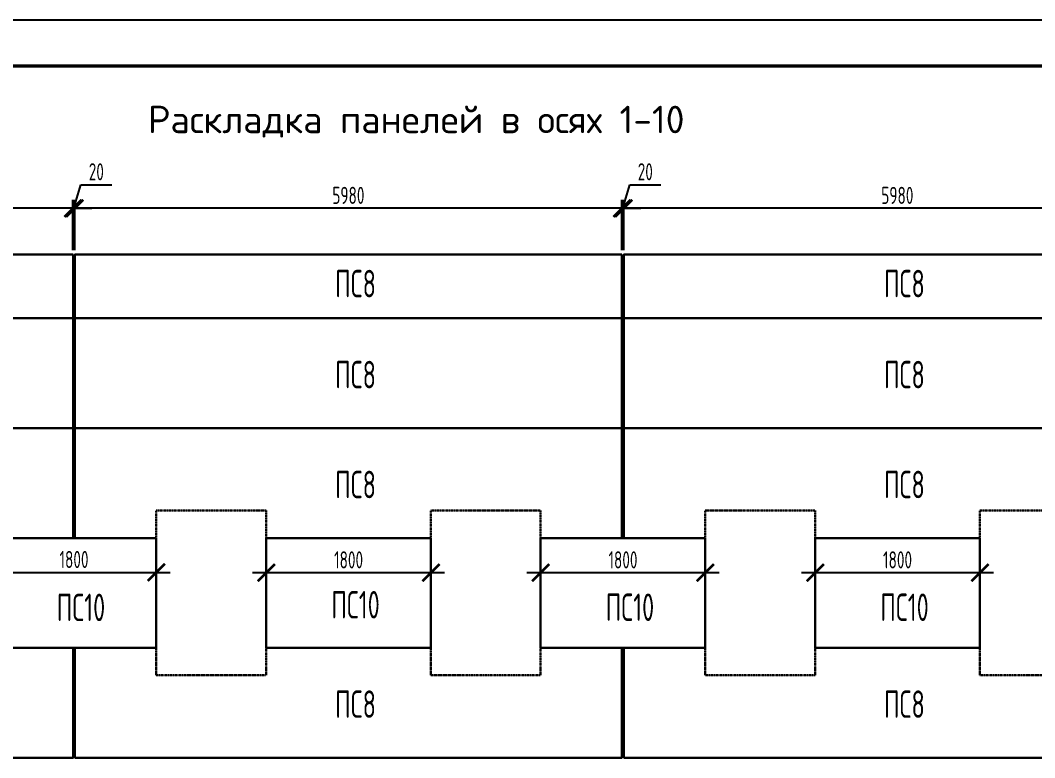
# Model space of a CAD drawing. Header units: millimetres. Extents: x 148937 to 2048786, y 870 to 351006.
# Drawn here: x 674958 to 686045, y 260934 to 268991 of the extents above; entities that cross this region are included whole.
import ezdxf
from ezdxf.enums import TextEntityAlignment as Align

# ---------------------------------------------------------------- set-up
doc = ezdxf.new("R2010")
doc.units = ezdxf.units.MM
doc.linetypes.add('_ШТР__2__1_', pattern=[3, 2, -1])
doc.layers.get('Defpoints').update_dxf_attribs({"color": 4})
doc.layers.add('PDF _Геометрия', color=7, linetype='Continuous')
doc.layers.add('Размер', color=72, linetype='Continuous', lineweight=0)
doc.layers.add('Текстовые примечания', color=52, linetype='Continuous', lineweight=25)
doc.styles.add('_PP_Text Style', font='cs_gost2304.shx', dxfattribs={"width": 0.8})
doc.styles.add('ICOCPEUR', font='isocpeur.ttf', dxfattribs={"height": 2})
doc.styles.add('М2.5', font='isocpeui.ttf', dxfattribs={"height": 2.5})
doc.styles.add('М3', font='isocpeui.ttf', dxfattribs={"height": 3})
doc.dimstyles.new('_PP_DIM Style', dxfattribs={"dimtxt": 2.5, "dimasz": 2.5, "dimexe": 1.25, "dimexo": 0.625, "dimtad": 1, "dimdec": 0, "dimrnd": 0.001, "dimtxsty": '_PP_Text Style', "dimblk": 'ARCHTICK', "dimcen": 2.5, "dimdle": 2, "dimadec": 0, "dimazin": 2, "dimtfac": 0.75, "dimtdec": 0, "dimtmove": 1, "dimatfit": 3, "dimfxl": 1, "dimtfill": 1, "dimtolj": 1, "dimarcsym": 0})

# ---------------------------------------------------------------- blocks, each defined once
blk = doc.blocks.new('_ArchTick')
at = {"color": 0, "linetype": 'ByBlock', "const_width": 0.15}
blk.add_lwpolyline([(-0.5, -0.5), (0.5, 0.5)], dxfattribs=at)
blk = doc.blocks.new('*D298')
at = {"layer": 'Defpoints', "color": 0, "ltscale": 75, "transparency": 16777216}
for p in [(681553, 266937), (681553, 266434), (687534, 266434)]:
    blk.add_point(p, dxfattribs=at)
at = {"layer": 'Размер', "color": 0, "lineweight": -2, "ltscale": 75, "transparency": 16777216}
for p, q in [((681553, 266481), (681553, 267031)), ((687534, 266481), (687534, 267031)), ((687684, 266937), (681403, 266937))]:
    blk.add_line(p, q, dxfattribs=at)
at = {"layer": 'Размер', "color": 0, "lineweight": -2, "ltscale": 75, "transparency": 16777216, "xscale": 187.5, "yscale": 187.5, "zscale": 187.5, "rotation": 180}
blk.add_blockref('_ArchTick', (681553, 266937), dxfattribs=at)
at = {"layer": 'Размер', "color": 0, "lineweight": -2, "ltscale": 75, "transparency": 16777216, "xscale": 187.5, "yscale": 187.5, "zscale": 187.5}
blk.add_blockref('_ArchTick', (687534, 266937), dxfattribs=at)
at = {"layer": 'Размер', "color": 0, "ltscale": 75, "transparency": 16777216, "insert": (684544, 267078), "char_height": 187.5, "attachment_point": 5, "style": '_PP_Text Style', "bg_fill": 3, "box_fill_scale": 1.1, "bg_fill_color": 256, "bg_fill_true_color": 13158600, "bg_fill_transparency": 0}
blk.add_mtext('\\A1;5980', dxfattribs=at)
blk = doc.blocks.new('*D299')
at = {"layer": 'Defpoints', "color": 0, "ltscale": 75, "transparency": 16777216}
for p in [(681534, 266937), (681534, 266434), (681553, 266434)]:
    blk.add_point(p, dxfattribs=at)
at = {"layer": 'Размер', "color": 0, "lineweight": -2, "ltscale": 75, "transparency": 16777216}
for p, q in [((681544, 266937), (681621, 267195)), ((681621, 267195), (681958, 267195)), ((681534, 266481), (681534, 267031)), ((681553, 266481), (681553, 267031)), ((681534, 266937), (681346, 266937)), ((681553, 266937), (681534, 266937)), ((681553, 266937), (681534, 266937)), ((681553, 266937), (681741, 266937))]:
    blk.add_line(p, q, dxfattribs=at)
at = {"layer": 'Размер', "color": 0, "lineweight": -2, "ltscale": 75, "transparency": 16777216, "xscale": 187.5, "yscale": 187.5, "zscale": 187.5}
blk.add_blockref('_ArchTick', (681534, 266937), dxfattribs=at)
at = {"layer": 'Размер', "color": 0, "lineweight": -2, "ltscale": 75, "transparency": 16777216, "xscale": 187.5, "yscale": 187.5, "zscale": 187.5, "rotation": 180}
blk.add_blockref('_ArchTick', (681553, 266937), dxfattribs=at)
at = {"layer": 'Размер', "color": 0, "ltscale": 75, "transparency": 16777216, "insert": (681789, 267336), "char_height": 187.5, "attachment_point": 5, "style": '_PP_Text Style', "bg_fill": 3, "box_fill_scale": 1.1, "bg_fill_color": 256, "bg_fill_true_color": 13158600, "bg_fill_transparency": 0}
blk.add_mtext('\\A1;20', dxfattribs=at)
blk = doc.blocks.new('*D300')
at = {"layer": 'Defpoints', "color": 0, "ltscale": 75, "transparency": 16777216}
for p in [(675553, 266937), (675553, 266434), (681534, 266434)]:
    blk.add_point(p, dxfattribs=at)
at = {"layer": 'Размер', "color": 0, "lineweight": -2, "ltscale": 75, "transparency": 16777216}
for p, q in [((675553, 266481), (675553, 267031)), ((681534, 266481), (681534, 267031)), ((681684, 266937), (675403, 266937))]:
    blk.add_line(p, q, dxfattribs=at)
at = {"layer": 'Размер', "color": 0, "lineweight": -2, "ltscale": 75, "transparency": 16777216, "xscale": 187.5, "yscale": 187.5, "zscale": 187.5, "rotation": 180}
blk.add_blockref('_ArchTick', (675553, 266937), dxfattribs=at)
at = {"layer": 'Размер', "color": 0, "lineweight": -2, "ltscale": 75, "transparency": 16777216, "xscale": 187.5, "yscale": 187.5, "zscale": 187.5}
blk.add_blockref('_ArchTick', (681534, 266937), dxfattribs=at)
at = {"layer": 'Размер', "color": 0, "ltscale": 75, "transparency": 16777216, "insert": (678544, 267078), "char_height": 187.5, "attachment_point": 5, "style": '_PP_Text Style', "bg_fill": 3, "box_fill_scale": 1.1, "bg_fill_color": 256, "bg_fill_true_color": 13158600, "bg_fill_transparency": 0}
blk.add_mtext('\\A1;5980', dxfattribs=at)
blk = doc.blocks.new('*D301')
at = {"layer": 'Defpoints', "color": 0, "ltscale": 75, "transparency": 16777216}
for p in [(675534, 266937), (675534, 266434), (675553, 266434)]:
    blk.add_point(p, dxfattribs=at)
at = {"layer": 'Размер', "color": 0, "lineweight": -2, "ltscale": 75, "transparency": 16777216}
for p, q in [((675544, 266937), (675621, 267195)), ((675621, 267195), (675958, 267195)), ((675534, 266481), (675534, 267031)), ((675553, 266481), (675553, 267031)), ((675534, 266937), (675346, 266937)), ((675553, 266937), (675534, 266937)), ((675553, 266937), (675534, 266937)), ((675553, 266937), (675741, 266937))]:
    blk.add_line(p, q, dxfattribs=at)
at = {"layer": 'Размер', "color": 0, "lineweight": -2, "ltscale": 75, "transparency": 16777216, "xscale": 187.5, "yscale": 187.5, "zscale": 187.5}
blk.add_blockref('_ArchTick', (675534, 266937), dxfattribs=at)
at = {"layer": 'Размер', "color": 0, "lineweight": -2, "ltscale": 75, "transparency": 16777216, "xscale": 187.5, "yscale": 187.5, "zscale": 187.5, "rotation": 180}
blk.add_blockref('_ArchTick', (675553, 266937), dxfattribs=at)
at = {"layer": 'Размер', "color": 0, "ltscale": 75, "transparency": 16777216, "insert": (675789, 267336), "char_height": 187.5, "attachment_point": 5, "style": '_PP_Text Style', "bg_fill": 3, "box_fill_scale": 1.1, "bg_fill_color": 256, "bg_fill_true_color": 13158600, "bg_fill_transparency": 0}
blk.add_mtext('\\A1;20', dxfattribs=at)
blk = doc.blocks.new('*D250')
at = {"layer": 'Defpoints', "color": 0, "ltscale": 75, "transparency": 16777216}
for p in [(669184, 266937), (669184, 266434), (675534, 266434)]:
    blk.add_point(p, dxfattribs=at)
at = {"layer": 'Размер', "color": 0, "lineweight": -2, "ltscale": 75, "transparency": 16777216}
for p, q in [((669184, 266481), (669184, 267031)), ((675534, 266481), (675534, 267031)), ((675684, 266937), (669034, 266937))]:
    blk.add_line(p, q, dxfattribs=at)
at = {"layer": 'Размер', "color": 0, "lineweight": -2, "ltscale": 75, "transparency": 16777216, "xscale": 187.5, "yscale": 187.5, "zscale": 187.5, "rotation": 180}
blk.add_blockref('_ArchTick', (669184, 266937), dxfattribs=at)
at = {"layer": 'Размер', "color": 0, "lineweight": -2, "ltscale": 75, "transparency": 16777216, "xscale": 187.5, "yscale": 187.5, "zscale": 187.5}
blk.add_blockref('_ArchTick', (675534, 266937), dxfattribs=at)
at = {"layer": 'Размер', "color": 0, "ltscale": 75, "transparency": 16777216, "insert": (672359, 267078), "char_height": 187.5, "attachment_point": 5, "style": '_PP_Text Style', "bg_fill": 3, "box_fill_scale": 1.1, "bg_fill_color": 256, "bg_fill_true_color": 13158600, "bg_fill_transparency": 0}
blk.add_mtext('\\A1;6350', dxfattribs=at)
blk = doc.blocks.new('*D326')
at = {"layer": 'Defpoints', "color": 0, "ltscale": 75, "transparency": 16777216}
for p in [(674645, 262959), (676445, 262959), (676445, 262135)]:
    blk.add_point(p, dxfattribs=at)
at = {"layer": 'Размер', "color": 0, "lineweight": -2, "ltscale": 75, "transparency": 16777216}
for p, q in [((676445, 262182), (676445, 263053)), ((674495, 262959), (676595, 262959)), ((674645, 262912), (674645, 262866))]:
    blk.add_line(p, q, dxfattribs=at)
at = {"layer": 'Размер', "color": 0, "lineweight": -2, "ltscale": 75, "transparency": 16777216, "xscale": 187.5, "yscale": 187.5, "zscale": 187.5, "rotation": 180}
blk.add_blockref('_ArchTick', (674645, 262959), dxfattribs=at)
at = {"layer": 'Размер', "color": 0, "lineweight": -2, "ltscale": 75, "transparency": 16777216, "xscale": 187.5, "yscale": 187.5, "zscale": 187.5}
blk.add_blockref('_ArchTick', (676445, 262959), dxfattribs=at)
at = {"layer": 'Размер', "color": 0, "ltscale": 75, "transparency": 16777216, "insert": (675545, 263100), "char_height": 187.5, "attachment_point": 5, "style": '_PP_Text Style', "bg_fill": 3, "box_fill_scale": 1.1, "bg_fill_color": 256, "bg_fill_true_color": 13158600, "bg_fill_transparency": 0}
blk.add_mtext('\\A1;1800', dxfattribs=at)
blk = doc.blocks.new('*D327')
at = {"layer": 'Defpoints', "color": 0, "ltscale": 75, "transparency": 16777216}
for p in [(677646, 262956), (679446, 262956), (679446, 262956)]:
    blk.add_point(p, dxfattribs=at)
at = {"layer": 'Размер', "color": 0, "lineweight": -2, "ltscale": 75, "transparency": 16777216}
for p, q in [((677646, 263002), (677646, 263049)), ((679446, 263002), (679446, 263049)), ((677496, 262956), (679596, 262956))]:
    blk.add_line(p, q, dxfattribs=at)
at = {"layer": 'Размер', "color": 0, "lineweight": -2, "ltscale": 75, "transparency": 16777216, "xscale": 187.5, "yscale": 187.5, "zscale": 187.5, "rotation": 180}
blk.add_blockref('_ArchTick', (677646, 262956), dxfattribs=at)
at = {"layer": 'Размер', "color": 0, "lineweight": -2, "ltscale": 75, "transparency": 16777216, "xscale": 187.5, "yscale": 187.5, "zscale": 187.5}
blk.add_blockref('_ArchTick', (679446, 262956), dxfattribs=at)
at = {"layer": 'Размер', "color": 0, "ltscale": 75, "transparency": 16777216, "insert": (678546, 263096), "char_height": 187.5, "attachment_point": 5, "style": '_PP_Text Style', "bg_fill": 3, "box_fill_scale": 1.1, "bg_fill_color": 256, "bg_fill_true_color": 13158600, "bg_fill_transparency": 0}
blk.add_mtext('\\A1;1800', dxfattribs=at)
blk = doc.blocks.new('*D257')
at = {"layer": 'Defpoints', "color": 0, "ltscale": 75, "transparency": 16777216}
for p in [(680645, 262956), (682445, 262956), (682445, 262956)]:
    blk.add_point(p, dxfattribs=at)
at = {"layer": 'Размер', "color": 0, "lineweight": -2, "ltscale": 75, "transparency": 16777216}
for p, q in [((680645, 263002), (680645, 263049)), ((682445, 263002), (682445, 263049)), ((680495, 262956), (682595, 262956))]:
    blk.add_line(p, q, dxfattribs=at)
at = {"layer": 'Размер', "color": 0, "lineweight": -2, "ltscale": 75, "transparency": 16777216, "xscale": 187.5, "yscale": 187.5, "zscale": 187.5, "rotation": 180}
blk.add_blockref('_ArchTick', (680645, 262956), dxfattribs=at)
at = {"layer": 'Размер', "color": 0, "lineweight": -2, "ltscale": 75, "transparency": 16777216, "xscale": 187.5, "yscale": 187.5, "zscale": 187.5}
blk.add_blockref('_ArchTick', (682445, 262956), dxfattribs=at)
at = {"layer": 'Размер', "color": 0, "ltscale": 75, "transparency": 16777216, "insert": (681545, 263096), "char_height": 187.5, "attachment_point": 5, "style": '_PP_Text Style', "bg_fill": 3, "box_fill_scale": 1.1, "bg_fill_color": 256, "bg_fill_true_color": 13158600, "bg_fill_transparency": 0}
blk.add_mtext('\\A1;1800', dxfattribs=at)
blk = doc.blocks.new('*D258')
at = {"layer": 'Defpoints', "color": 0, "ltscale": 75, "transparency": 16777216}
for p in [(683646, 262956), (685446, 262956), (685446, 262956)]:
    blk.add_point(p, dxfattribs=at)
at = {"layer": 'Размер', "color": 0, "lineweight": -2, "ltscale": 75, "transparency": 16777216}
for p, q in [((683646, 263002), (683646, 263049)), ((685446, 263002), (685446, 263049)), ((683496, 262956), (685596, 262956))]:
    blk.add_line(p, q, dxfattribs=at)
at = {"layer": 'Размер', "color": 0, "lineweight": -2, "ltscale": 75, "transparency": 16777216, "xscale": 187.5, "yscale": 187.5, "zscale": 187.5, "rotation": 180}
blk.add_blockref('_ArchTick', (683646, 262956), dxfattribs=at)
at = {"layer": 'Размер', "color": 0, "lineweight": -2, "ltscale": 75, "transparency": 16777216, "xscale": 187.5, "yscale": 187.5, "zscale": 187.5}
blk.add_blockref('_ArchTick', (685446, 262956), dxfattribs=at)
at = {"layer": 'Размер', "color": 0, "ltscale": 75, "transparency": 16777216, "insert": (684546, 263096), "char_height": 187.5, "attachment_point": 5, "style": '_PP_Text Style', "bg_fill": 3, "box_fill_scale": 1.1, "bg_fill_color": 256, "bg_fill_true_color": 13158600, "bg_fill_transparency": 0}
blk.add_mtext('\\A1;1800', dxfattribs=at)
blk = doc.blocks.new('*U427')
blk.add_lwpolyline([(0, 0), (594, 0), (594, 420), (0, 420)], close=True)
at = {"const_width": 0.35}
blk.add_lwpolyline([(20, 5), (589, 5), (589, 415), (20, 415)], close=True, dxfattribs=at)
at = {"style": 'М2.5'}
for tag, height, p in [('ГРАФА_ЗАКАЗЧИК', 2.5, (474.05, 55)), ('ГРАФА_10Ф3-1', 2.5, (405, 32.5)), ('ГРАФА_13Ф3-1', 2.5, (460, 32.5)), ('ГРАФА_10Ф3-2', 2.5, (405, 27.5)), ('ГРАФА_13Ф3-2', 2.5, (460, 27.5)), ('ГРАФА_10Ф3-3', 2.5, (405, 22.5)), ('ГРАФА_13Ф3-3', 2.5, (460, 22.5)), ('ГРАФА_10Ф3-4', 2.5, (405, 17.5)), ('ГРАФА_13Ф3-4', 2.5, (460, 17.5)), ('ГРАФА_10Ф3-5', 2.5, (405, 12.5)), ('ГРАФА_13Ф3-5', 2.5, (460, 12.5)), ('ГРАФА_10Ф3-6', 2.5, (405, 7.5)), ('ГРАФА_13Ф3-6', 2.5, (460, 7.5)), ('СВОЙСТВА_2', 3, (549.57, 2.5)), ('ФОРМАТ', 3, (527.51, 2.5))]:
    blk.add_attdef(tag, text='', height=height, dxfattribs=at).set_placement(p, align=Align.MIDDLE_LEFT)
at = {"style": 'М3'}
for tag, p in [('ГРАФА_1Ф3', (529, 55)), ('ГРАФА_6Ф3', (546.5, 25)), ('ГРАФА_7Ф3', (562.5, 25)), ('ГРАФА_8Ф3', (580, 25))]:
    blk.add_attdef(tag, text='', height=3, dxfattribs=at).set_placement(p, align=Align.MIDDLE_CENTER)
at = {"lineweight": 30, "flags": 104}
for tag, height, p in [('ГРАФА_2Ф3', 2.4, (529, 42.5)), ('ГРАФА_3Ф3', 2.5, (504, 27.5)), ('ГРАФА_4Ф3', 2.5, (504, 12.5))]:
    blk.add_attdef(tag, text='', height=height, dxfattribs=at).set_placement(p, align=Align.MIDDLE_CENTER)

msp = doc.modelspace()

# ---------------------------------------------------------------- linework, layer by layer
at = {"layer": 'PDF _Геометрия', "color": 7, "lineweight": 9}
for points in [[(675533.98908, 266766.75495), (675533.98908, 266485.33725)], [(675553.32452, 266766.75495), (675553.32452, 266485.33725)], [(681533.9869, 266766.75495), (681533.9869, 266485.33725)], [(681553.32015, 266766.75495), (681553.32015, 266485.33725)]]:
    msp.add_lwpolyline(points, close=True, dxfattribs=at)
at = {"layer": 'PDF _Геометрия', "color": 7, "lineweight": 30}
for points in [[(675536.12615, 266433.78247), (675536.12615, 265735.60847), (669185.965, 265735.60847), (669185.965, 266433.78247)], [(681533.97862, 266433.78247), (681533.97862, 265735.60847), (675555.46104, 265735.60847), (675555.46104, 266433.78247)], [(687533.97923, 266433.78247), (687533.97923, 265735.60847), (681555.46165, 265735.60847), (681555.46165, 266433.78247)], [(675536.12615, 265735.6071), (675536.12615, 264534.74778), (669185.965, 264534.74778), (669185.965, 265735.6071)], [(681533.97862, 265735.6071), (681533.97862, 264534.74778), (675555.46104, 264534.74778), (675555.46104, 265735.6071)], [(687533.97923, 265735.6071), (687533.97923, 264534.74778), (681555.46165, 264534.74778), (681555.46165, 265735.6071)], [(676444.82665, 263333.88997), (676444.82665, 262135.17891), (674644.61186, 262135.17891), (674644.61186, 263333.88997)], [(679445.90102, 263333.88997), (679445.90102, 262135.17891), (677645.68623, 262135.17891), (677645.68623, 263333.88997)], [(682444.82726, 263333.88997), (682444.82726, 262135.17891), (680644.61247, 262135.17891), (680644.61247, 263333.88997)], [(685443.75349, 263333.88997), (685443.75349, 262135.17891), (683645.68686, 262135.17891), (683645.68686, 263333.88997)]]:
    msp.add_lwpolyline(points, close=True, dxfattribs=at)
for points in [[(673445.90041, 263333.88927), (669185.96475, 263333.88927), (669185.96475, 264534.7486), (675536.12601, 264534.7486), (675536.12601, 263333.88927), (674644.61147, 263333.88927)], [(676444.82665, 263333.88927), (675555.46037, 263333.88927), (675555.46037, 264534.7486), (681533.97806, 264534.7486), (681533.97806, 263333.88927), (680644.61193, 263333.88927)], [(682444.82726, 263333.88927), (681555.46098, 263333.88927), (681555.46098, 264534.7486), (687533.97867, 264534.7486), (687533.97867, 263333.88927), (686644.61254, 263333.88927)], [(676444.82665, 262135.17891), (676444.82665, 263333.88927)], [(677645.68597, 263333.88997), (677645.68597, 262135.17891)], [(679445.90102, 263333.88927), (677645.68623, 263333.88927)], [(679445.90102, 262135.17891), (679445.90102, 263333.88997)], [(680644.61208, 263333.88997), (680644.61208, 262135.17891)], [(682444.82726, 262135.17891), (682444.82726, 263333.88927)], [(683645.68658, 263333.88997), (683645.68658, 262135.17891)], [(685443.75349, 263333.88927), (683645.68686, 263333.88927)], [(685443.75349, 262135.17891), (685443.75349, 263333.88927)], [(674644.61296, 262135.17891), (675536.12746, 262135.17891), (675536.12746, 260934.31958), (669185.96609, 260934.31958), (669185.96609, 262135.17891), (673445.9019, 262135.17891)], [(680644.61139, 262135.17891), (681533.97766, 262135.17891), (681533.97766, 260934.31958), (675555.45997, 260934.31958), (675555.45997, 262135.17891), (676444.8261, 262135.17891)], [(677645.68515, 262135.17891), (679445.89994, 262135.17891)], [(686644.612, 262135.17891), (687533.97827, 262135.17891), (687533.97827, 260934.31958), (681555.46058, 260934.31958), (681555.46058, 262135.17891), (682444.82671, 262135.17891)], [(683645.68576, 262135.17891), (685443.75239, 262135.17891)]]:
    msp.add_lwpolyline(points, dxfattribs=at)
at = {"layer": 'PDF _Геометрия', "color": 7, "linetype": '_ШТР__2__1_', "lineweight": 30}
for points in [[(676444.82665, 263333.88927), (676444.82665, 263634.64203), (677645.68597, 263634.64203), (677645.68597, 263333.88997)], [(679445.90102, 263333.88997), (679445.90102, 263634.64203), (680644.61208, 263634.64203), (680644.61208, 263333.88997)], [(682444.82726, 263333.88927), (682444.82726, 263634.64203), (683645.68658, 263634.64203), (683645.68658, 263333.88997)], [(685443.75349, 263333.88927), (685443.75349, 263634.64203), (686644.61282, 263634.64203), (686644.61282, 263333.88997)], [(677645.68597, 262135.17891), (677645.68597, 261834.42724), (676444.82665, 261834.42724), (676444.82665, 262135.17891)], [(680644.61208, 262135.17891), (680644.61208, 261834.42724), (679445.90102, 261834.42724), (679445.90102, 262135.17891)], [(683645.68658, 262135.17891), (683645.68658, 261834.42724), (682444.82726, 261834.42724), (682444.82726, 262135.17891)], [(686644.61282, 262135.17891), (686644.61282, 261834.42724), (685443.75349, 261834.42724), (685443.75349, 262135.17891)]]:
    msp.add_lwpolyline(points, dxfattribs=at)

# ---------------------------------------------------------------- texts
at = {"layer": 'Текстовые примечания', "color": 7, "ltscale": 75, "char_height": 300, "attachment_point": 5}
for s, width, gutter_width, insert, style in [('Раскладка панелей в осях 1-10', 6098.6229419, 3269.75341, (679284.92382, 267883.47189), 'ICOCPEUR'), ('\\pxqc;ПС8', 891.7464151, 75, (678622.02007, 266114.13382), '_PP_Text Style'), ('\\pxqc;ПС8', 891.7464151, 75, (684620.94688, 266114.133), '_PP_Text Style'), ('\\pxqc;ПС8', 891.7464151, 75, (678622.0198, 265119.79604), '_PP_Text Style'), ('\\pxqc;ПС8', 891.7464151, 75, (684620.94662, 265119.79521), '_PP_Text Style'), ('\\pxqc;ПС8', 891.7464151, 75, (678622.0198, 263918.93741), '_PP_Text Style'), ('\\pxqc;ПС8', 891.7464151, 75, (684620.94662, 263918.93659), '_PP_Text Style'), ('\\pxqc;ПС10', 891.7464151, 75, (675620.94751, 262576.22627), '_PP_Text Style'), ('\\pxqc;ПС10', 891.7464151, 75, (678622.02162, 262605.22647), '_PP_Text Style'), ('\\pxqc;ПС10', 891.7464151, 75, (681620.94774, 262578.22647), '_PP_Text Style'), ('\\pxqc;ПС10', 891.7464151, 75, (684622.02224, 262578.22647), '_PP_Text Style'), ('\\pxqc;ПС8', 891.7464151, 75, (678622.01905, 261519.36702), '_PP_Text Style'), ('\\pxqc;ПС8', 891.7464151, 75, (684620.94587, 261519.3662), '_PP_Text Style')]:
    msp.add_mtext_dynamic_manual_height_columns(s, width=width, gutter_width=gutter_width, heights=[1198.7105], dxfattribs=dict(at, insert=insert, style=style))

# ---------------------------------------------------------------- next in the draw order: dimensions: what is measured, and where the dimension line sits
at = {"layer": 'Размер', "color": 7, "ltscale": 75}
dim = msp.add_linear_dim(base=(681553.3218, 266937.10398), p1=(687533.98471, 266433.77753), p2=(681553.3218, 266433.77753), angle=180, text='5980', dimstyle='_PP_DIM Style', override={"dimscale": 75}, dxfattribs=at)
dim.commit()
dim.dimension.update_dxf_attribs({"geometry": '*D298', "text_midpoint": (684543.65326, 267077.72898)})
for base, p1, p2, picture, middle in [((676444.8261, 262959.33638), (674644.61186, 262959.33638), (676444.8261, 262135.17891), '*D326', (675544.71898, 263099.96138)), ((679445.90102, 262955.58638), (677645.68597, 262955.58638), (679445.90102, 262955.58638), '*D327', (678545.7935, 263096.21138)), ((682444.82726, 262955.58708), (680644.61221, 262955.58708), (682444.82726, 262955.58708), '*D257', (681544.71973, 263096.21208)), ((685445.90165, 262955.58638), (683645.6866, 262955.58638), (685445.90165, 262955.58638), '*D258', (684545.79412, 263096.21138))]:
    dim = msp.add_linear_dim(base=base, p1=p1, p2=p2, dimstyle='_PP_DIM Style', override={"dimscale": 75}, dxfattribs=at)
    dim.commit()
    dim.dimension.update_dxf_attribs({"geometry": picture, "text_midpoint": middle})

# ---------------------------------------------------------------- next in the draw order: dimensions: what is measured, and where the dimension line sits
dim = msp.add_linear_dim(base=(681533.9869, 266937.10398), p1=(681553.3218, 266433.77753), p2=(681533.9869, 266433.77753), angle=180, text='20', dimstyle='_PP_DIM Style', override={"dimscale": 75}, dxfattribs=at)
dim.commit()
dim.dimension.update_dxf_attribs({"geometry": '*D299', "text_midpoint": (681667.8731, 267335.54148)})

# ---------------------------------------------------------------- next in the draw order: dimensions: what is measured, and where the dimension line sits
dim = msp.add_linear_dim(base=(675553.32399, 266937.10398), p1=(681533.9869, 266433.77753), p2=(675553.32399, 266433.77753), angle=180, text='5980', dimstyle='_PP_DIM Style', override={"dimscale": 75}, dxfattribs=at)
dim.commit()
dim.dimension.update_dxf_attribs({"geometry": '*D300', "text_midpoint": (678543.65544, 267077.72898)})

# ---------------------------------------------------------------- next in the draw order: dimensions: what is measured, and where the dimension line sits
dim = msp.add_linear_dim(base=(675533.98908, 266937.10398), p1=(675553.32399, 266433.77753), p2=(675533.98908, 266433.77753), angle=180, text='20', dimstyle='_PP_DIM Style', override={"dimscale": 75}, dxfattribs=at)
dim.commit()
dim.dimension.update_dxf_attribs({"geometry": '*D301', "text_midpoint": (675667.87528, 267335.54148)})

# ---------------------------------------------------------------- next in the draw order: dimensions: what is measured, and where the dimension line sits
dim = msp.add_linear_dim(base=(669183.83089, 266937.10398), p1=(675533.98908, 266433.77753), p2=(669183.83089, 266433.77753), angle=180, dimstyle='_PP_DIM Style', override={"dimscale": 75}, dxfattribs=at)
dim.commit()
dim.dimension.update_dxf_attribs({"geometry": '*D250', "text_midpoint": (672358.90999, 267077.72898)})

# ---------------------------------------------------------------- next in the draw order: block references
at = {"xscale": 100, "yscale": 100, "zscale": 100}
msp.add_blockref('*U427', (648598.19361, 226991), dxfattribs=at)

doc.saveas('drawing.dxf')
